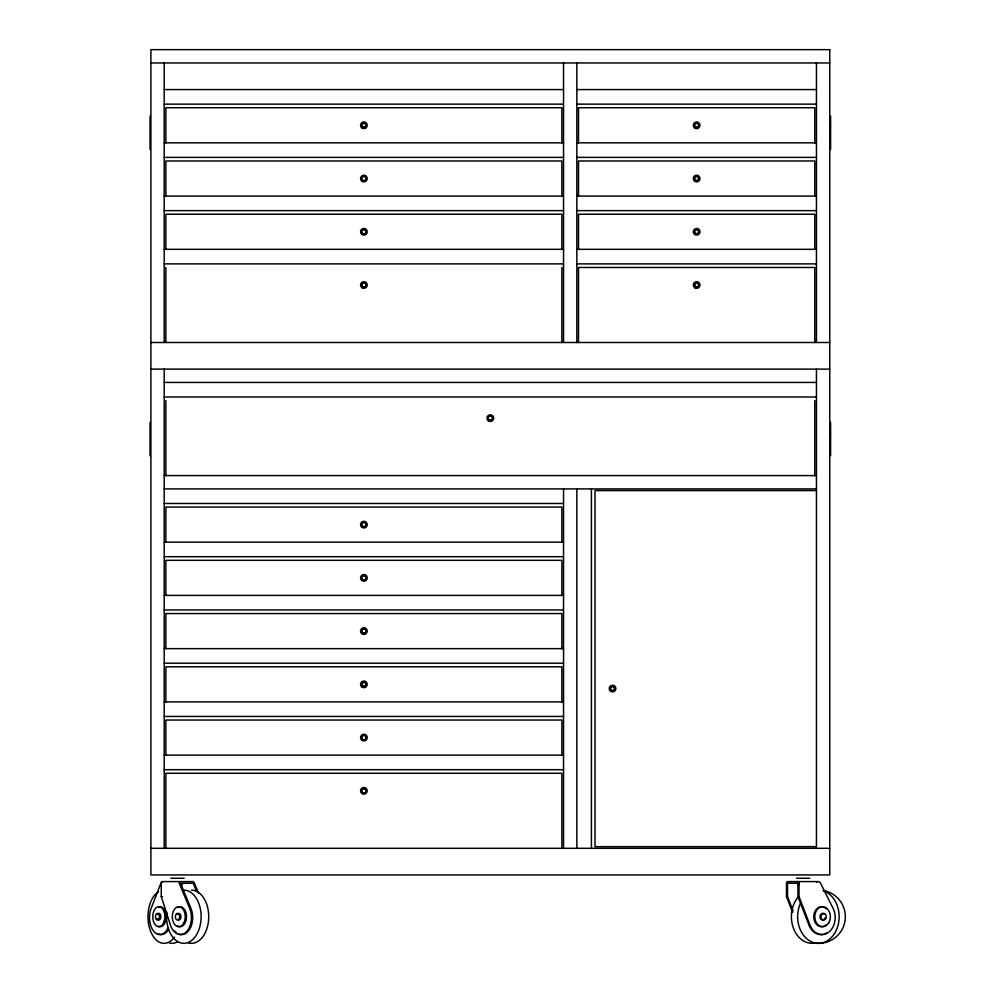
<?xml version="1.0" encoding="UTF-8"?>
<svg xmlns="http://www.w3.org/2000/svg" width="993" height="993" viewBox="0 0 993 993"><rect width="100%" height="100%" fill="white"/><g stroke="black" fill="none" stroke-linecap="round" stroke-linejoin="round"><path stroke-width="1.49" d="M179.82 881.585L179.075 882.616A2.296 1.477 45.4 0 0 179.249 883.249L189.551 908.061A17.042 11.072 -90 0 1 185.989 932.216A17.042 11.072 -90 0 1 170.535 925.402L161.263 896.567L161.263 883.249A1.663 1.266 -90 0 1 162.529 881.585L192.468 881.585L194.069 882.616A2.296 1.477 45.4 0 1 194.429 883.249L198.439 892.906M162.852 881.585L161.226 882.616A2.296 1.539 -43.4 0 0 160.878 883.249L151.259 908.061A17.042 10.327 -90 0 0 153.977 931.558A17.042 10.327 -90 0 0 168.251 927.45M150.899 62.956L829.763 62.956M164.205 89.581L563.54 89.581M576.846 89.581L816.445 89.581M164.205 104.141L563.54 104.141M576.846 104.141L816.445 104.141M829.763 125.95L830.595 125.95M164.205 142.831L563.54 142.831M576.846 142.831L816.445 142.831M164.205 157.391L563.54 157.391M576.846 157.391L816.445 157.391M164.205 196.068L563.54 196.068M576.846 196.068L816.445 196.068M164.205 210.628L563.54 210.628M576.846 210.628L816.445 210.628M164.205 249.317L563.54 249.317M576.846 249.317L816.445 249.317M164.205 263.877L563.54 263.877M576.846 263.877L816.445 263.877M150.899 342.498L829.763 342.498M150.899 369.111L829.763 369.111M164.205 382.429L816.445 382.429M164.205 396.989L816.445 396.989M829.763 432.104L830.595 432.104M164.205 475.597L816.445 475.597M164.205 488.916L816.445 488.916M816.445 490.579L595.006 490.579L595.006 846.644L816.445 846.644M164.205 503.476L563.54 503.476M164.205 542.153L563.54 542.153M164.205 556.713L563.54 556.713M164.205 595.403L563.54 595.403M164.205 609.963L563.54 609.963M164.205 648.64L563.54 648.64M164.205 663.2L563.54 663.2M164.205 701.89L563.54 701.89M164.205 716.45L563.54 716.45M164.205 755.139L563.54 755.139M164.205 769.699L563.54 769.699M150.899 848.307L829.763 848.307M170.858 878.259L184.177 878.259M796.448 878.259L809.816 878.259M792.6 912.418L786.481 896.567L786.481 883.249A1.663 1.043 -90 0 1 787.523 881.585L818.704 881.585L820.181 882.616A2.296 1.216 50.6 0 1 820.578 883.249L832.941 908.061A17.042 13.281 -90 0 1 828.671 932.216A17.042 13.281 -90 0 1 810.114 925.402L798.993 896.567L798.993 883.249L787.523 883.249L787.523 896.567L793.084 910.978M180.776 884.912L182.513 884.912M798.161 884.912L799.092 884.912M161.263 896.567L162.529 896.567M786.481 896.567L787.523 896.567M797.95 883.249L797.95 896.567L798.993 896.567M816.432 881.598L816.842 882.243M196.602 891.515L193.163 883.249L180.515 883.249L190.817 908.061A17.042 11.072 -90 0 1 190.681 927.338A17.042 11.072 -90 0 1 178.951 934.09M797.95 896.567L809.072 925.402A17.042 13.281 -90 0 0 823.247 934.314M830.595 116.206L830.595 149.484M830.595 422.36L830.595 455.638M816.445 62.956L816.445 342.498M816.445 369.111L816.445 848.307M814.781 142.831L814.781 107.74L578.509 107.74L578.509 142.831M814.781 196.068L814.781 160.978L578.509 160.978L578.509 196.068M814.781 249.317L814.781 214.227L578.509 214.227L578.509 249.317M814.781 342.498L814.781 267.465L578.509 267.465L578.509 342.498M814.781 400.576L814.781 475.597M789.795 881.598L789.795 882.243M591.406 488.916L591.406 848.307M576.846 62.956L576.846 342.498M576.846 488.916L576.846 848.307M563.54 62.956L563.54 342.498M563.54 488.916L563.54 848.307M561.877 142.831L561.877 107.74L165.868 107.74L165.868 142.831M561.877 196.068L561.877 160.978L165.868 160.978L165.868 196.068M561.877 249.317L561.877 214.227L165.868 214.227L165.868 249.317M561.877 267.465L561.877 342.498M561.877 542.153L561.877 507.063L165.868 507.063L165.868 542.153M561.877 595.403L561.877 560.313L165.868 560.313L165.868 595.403M561.877 648.64L561.877 613.55L165.868 613.55L165.868 648.64M561.877 701.89L561.877 666.8L165.868 666.8L165.868 701.89M561.877 755.139L561.877 720.037L165.868 720.037L165.868 755.139M561.877 848.307L561.877 773.286L165.868 773.286L165.868 848.307M165.868 267.465L165.868 342.498M165.868 400.576L165.868 475.597M164.205 62.956L164.205 342.498M164.205 369.111L164.205 848.307M150.067 116.206L150.067 149.484M150.067 422.36L150.067 455.638M823.185 890.82A26.625 20.754 -90 0 1 838.03 925.339A26.625 20.754 -90 0 1 809.816 940.967A26.625 20.754 -90 0 1 800.432 903.419M815.75 942.94A26.625 20.754 -90 0 1 793.345 927.983A26.625 20.754 -90 0 1 798.806 896.331M822.936 920.027A3.327 2.594 -90 0 1 820.057 915.894A3.327 2.594 -90 0 1 824.128 914.069M824.984 917.966A3.327 2.594 -90 0 1 823.594 919.791M826.263 924.657A9.98 7.783 -90 0 1 815.787 923.465A9.98 7.783 -90 0 1 815.799 909.973A9.98 7.783 -90 0 1 826.275 908.818M797.95 881.585A1.663 1.043 -90 0 1 798.993 883.249M826.809 932.787A17.042 13.281 -90 0 1 825.071 933.705M823.334 890.51A26.625 26.625 0 0 1 844.931 921.355A26.625 26.625 0 0 1 814.086 942.94M174.483 937.119A26.625 16.136 -90 0 1 153.034 936.089A26.625 16.136 -90 0 1 151.172 900.825M151.755 899.621A26.625 16.136 -90 0 1 158.595 891.714M177.573 941.749A26.625 16.136 -90 0 1 169.244 942.94M157.602 914.069A3.327 2.011 -90 0 1 160.767 915.894A3.327 2.011 -90 0 1 158.532 920.027M157.577 919.344A3.327 2.011 -90 0 1 157.204 918.724M158.632 907.056A9.98 6.045 -90 0 1 166.191 916.837A9.98 6.045 -90 0 1 158.508 926.345M168.649 929.311A17.042 10.327 -90 0 1 157.899 933.705M192.22 881.585A1.663 1.328 -90 0 1 193.548 883.249M183.842 890.1A26.625 17.291 -90 0 1 201.095 918.277A26.625 17.291 -90 0 1 181.831 943.164A26.625 17.291 -90 0 1 166.812 912.108M191.426 890.1A26.625 17.291 -90 0 1 208.654 919.046A26.625 17.291 -90 0 1 188.422 942.94M177.573 907.503A9.98 6.479 -90 0 1 186.523 916.738A9.98 6.479 -90 0 1 177.548 925.948M177.449 914.106A3.327 2.16 -90 0 1 180.863 915.831A3.327 2.16 -90 0 1 178.517 920.027M176.059 932.278A17.042 11.072 -90 0 1 174.768 930.925M829.763 49.65L150.899 49.65L150.899 874.932L829.763 874.932L829.763 49.65M825.692 918.724A3.327 2.594 -90 0 0 823.929 913.423A3.327 2.594 -90 0 0 821.223 918.029A3.327 2.594 -90 0 0 825.692 918.724M828.745 922.82A9.98 7.783 -90 0 0 823.594 906.832A9.98 7.783 -90 0 0 815.377 920.536A9.98 7.783 -90 0 0 828.745 922.82M159.079 918.773A3.327 2.011 -90 0 0 157.775 913.436A3.327 2.011 -90 0 0 155.616 917.966A3.327 2.011 -90 0 0 159.079 918.773M164.019 921.814A9.98 6.045 -90 0 0 158.88 906.746A9.98 6.045 -90 0 0 153.543 921.628A9.98 6.045 -90 0 0 164.019 921.814M179.237 918.724A3.327 2.16 -90 0 0 177.772 913.423A3.327 2.16 -90 0 0 175.525 918.029A3.327 2.16 -90 0 0 179.237 918.724M183.916 922.82A9.98 6.479 -90 0 0 179.634 906.832A9.98 6.479 -90 0 0 172.782 920.536A9.98 6.479 -90 0 0 183.916 922.82M611.614 690.197A1.874 1.874 0 0 0 614.419 688.583A1.874 1.874 0 0 0 611.614 686.957A1.874 1.874 0 0 0 611.614 690.197M610.881 690.433A2.495 2.495 0 0 0 614.99 689.092A2.495 2.495 0 0 0 611.775 686.2A2.495 2.495 0 0 0 610.881 690.433M610.881 691.463A3.327 3.327 0 0 0 615.871 688.583A3.327 3.327 0 0 0 610.881 685.691A3.327 3.327 0 0 0 610.881 691.463M362.656 739.276A2.085 2.085 0 0 0 365.945 737.799A2.085 2.085 0 0 0 363.028 735.689A2.085 2.085 0 0 0 362.656 739.276M362.408 739.611A2.495 2.495 0 0 0 366.355 737.849A2.495 2.495 0 0 0 362.855 735.304A2.495 2.495 0 0 0 362.408 739.611M361.911 740.281A3.327 3.327 0 0 0 367.187 737.936A3.327 3.327 0 0 0 362.519 734.547A3.327 3.327 0 0 0 361.911 740.281M362.656 792.513A2.085 2.085 0 0 0 365.945 791.049A2.085 2.085 0 0 0 363.028 788.926A2.085 2.085 0 0 0 362.656 792.513M362.408 792.848A2.495 2.495 0 0 0 366.355 791.098A2.495 2.495 0 0 0 362.855 788.554A2.495 2.495 0 0 0 362.408 792.848M361.911 793.519A3.327 3.327 0 0 0 367.187 791.185A3.327 3.327 0 0 0 362.519 787.797A3.327 3.327 0 0 0 361.911 793.519M362.768 685.853A1.874 1.874 0 0 0 365.734 684.537A1.874 1.874 0 0 0 363.115 682.638A1.874 1.874 0 0 0 362.768 685.853M362.408 686.362A2.495 2.495 0 0 0 366.355 684.599A2.495 2.495 0 0 0 362.855 682.067A2.495 2.495 0 0 0 362.408 686.362M361.911 687.032A3.327 3.327 0 0 0 367.187 684.686A3.327 3.327 0 0 0 362.519 681.31A3.327 3.327 0 0 0 361.911 687.032M362.656 632.777A2.085 2.085 0 0 0 365.945 631.312A2.085 2.085 0 0 0 363.028 629.202A2.085 2.085 0 0 0 362.656 632.777M362.408 633.124A2.495 2.495 0 0 0 366.355 631.362A2.495 2.495 0 0 0 362.855 628.817A2.495 2.495 0 0 0 362.408 633.124M361.911 633.795A3.327 3.327 0 0 0 367.187 631.449A3.327 3.327 0 0 0 362.519 628.06A3.327 3.327 0 0 0 361.911 633.795M362.656 579.54A2.085 2.085 0 0 0 365.945 578.075A2.085 2.085 0 0 0 363.028 575.952A2.085 2.085 0 0 0 362.656 579.54M362.408 579.875A2.495 2.495 0 0 0 366.355 578.112A2.495 2.495 0 0 0 362.855 575.58A2.495 2.495 0 0 0 362.408 579.875M361.911 580.545A3.327 3.327 0 0 0 367.187 578.199A3.327 3.327 0 0 0 362.519 574.81A3.327 3.327 0 0 0 361.911 580.545M362.656 526.29A2.085 2.085 0 0 0 365.945 524.825A2.085 2.085 0 0 0 363.028 522.715A2.085 2.085 0 0 0 362.656 526.29M362.408 526.625A2.495 2.495 0 0 0 366.355 524.875A2.495 2.495 0 0 0 362.855 522.33A2.495 2.495 0 0 0 362.408 526.625M361.911 527.308A3.327 3.327 0 0 0 367.187 524.962A3.327 3.327 0 0 0 362.519 521.573A3.327 3.327 0 0 0 361.911 527.308M489.102 419.803A2.085 2.085 0 0 0 492.391 418.338A2.085 2.085 0 0 0 489.487 416.228A2.085 2.085 0 0 0 489.102 419.803M488.866 420.138A2.495 2.495 0 0 0 492.813 418.388A2.495 2.495 0 0 0 489.313 415.844A2.495 2.495 0 0 0 488.866 420.138M488.37 420.821A3.327 3.327 0 0 0 493.633 418.475A3.327 3.327 0 0 0 488.978 415.086A3.327 3.327 0 0 0 488.37 420.821M695.547 286.53A1.874 1.874 0 0 0 698.513 285.214A1.874 1.874 0 0 0 695.882 283.303A1.874 1.874 0 0 0 695.547 286.53M695.187 287.027A2.495 2.495 0 0 0 699.134 285.276A2.495 2.495 0 0 0 695.634 282.732A2.495 2.495 0 0 0 695.187 287.027M694.69 287.709A3.327 3.327 0 0 0 699.953 285.363A3.327 3.327 0 0 0 695.299 281.975A3.327 3.327 0 0 0 694.69 287.709M362.656 286.692A2.085 2.085 0 0 0 365.945 285.227A2.085 2.085 0 0 0 363.028 283.117A2.085 2.085 0 0 0 362.656 286.692M362.408 287.027A2.495 2.495 0 0 0 366.355 285.276A2.495 2.495 0 0 0 362.855 282.732A2.495 2.495 0 0 0 362.408 287.027M361.911 287.709A3.327 3.327 0 0 0 367.187 285.363A3.327 3.327 0 0 0 362.519 281.975A3.327 3.327 0 0 0 361.911 287.709M695.547 233.281A1.874 1.874 0 0 0 698.513 231.965A1.874 1.874 0 0 0 695.882 230.053A1.874 1.874 0 0 0 695.547 233.281M695.187 233.789A2.495 2.495 0 0 0 699.134 232.027A2.495 2.495 0 0 0 695.634 229.495A2.495 2.495 0 0 0 695.187 233.789M694.69 234.46A3.327 3.327 0 0 0 699.953 232.114A3.327 3.327 0 0 0 695.299 228.725A3.327 3.327 0 0 0 694.69 234.46M695.547 180.043A1.874 1.874 0 0 0 698.513 178.715A1.874 1.874 0 0 0 695.882 176.816A1.874 1.874 0 0 0 695.547 180.043M695.187 180.54A2.495 2.495 0 0 0 699.134 178.79A2.495 2.495 0 0 0 695.634 176.245A2.495 2.495 0 0 0 695.187 180.54M694.69 181.222A3.327 3.327 0 0 0 699.953 178.877A3.327 3.327 0 0 0 695.299 175.488A3.327 3.327 0 0 0 694.69 181.222M695.547 126.794A1.874 1.874 0 0 0 698.513 125.478A1.874 1.874 0 0 0 695.882 123.566A1.874 1.874 0 0 0 695.547 126.794M695.187 127.303A2.495 2.495 0 0 0 699.134 125.54A2.495 2.495 0 0 0 695.634 122.995A2.495 2.495 0 0 0 695.187 127.303M694.69 127.973A3.327 3.327 0 0 0 699.953 125.627A3.327 3.327 0 0 0 695.299 122.238A3.327 3.327 0 0 0 694.69 127.973M362.656 233.454A2.085 2.085 0 0 0 365.945 231.99A2.085 2.085 0 0 0 363.028 229.867A2.085 2.085 0 0 0 362.656 233.454M362.408 233.789A2.495 2.495 0 0 0 366.355 232.027A2.495 2.495 0 0 0 362.855 229.495A2.495 2.495 0 0 0 362.408 233.789M361.911 234.46A3.327 3.327 0 0 0 367.187 232.114A3.327 3.327 0 0 0 362.519 228.725A3.327 3.327 0 0 0 361.911 234.46M362.656 180.205A2.085 2.085 0 0 0 365.945 178.74A2.085 2.085 0 0 0 363.028 176.63A2.085 2.085 0 0 0 362.656 180.205M362.408 180.54A2.495 2.495 0 0 0 366.355 178.79A2.495 2.495 0 0 0 362.855 176.245A2.495 2.495 0 0 0 362.408 180.54M361.911 181.222A3.327 3.327 0 0 0 367.187 178.877A3.327 3.327 0 0 0 362.519 175.488A3.327 3.327 0 0 0 361.911 181.222M362.768 126.794A1.874 1.874 0 0 0 365.734 125.478A1.874 1.874 0 0 0 363.115 123.566A1.874 1.874 0 0 0 362.768 126.794M362.408 127.303A2.495 2.495 0 0 0 366.355 125.54A2.495 2.495 0 0 0 362.855 122.995A2.495 2.495 0 0 0 362.408 127.303M361.911 127.973A3.327 3.327 0 0 0 367.187 125.627A3.327 3.327 0 0 0 362.519 122.238A3.327 3.327 0 0 0 361.911 127.973"/></g></svg>
